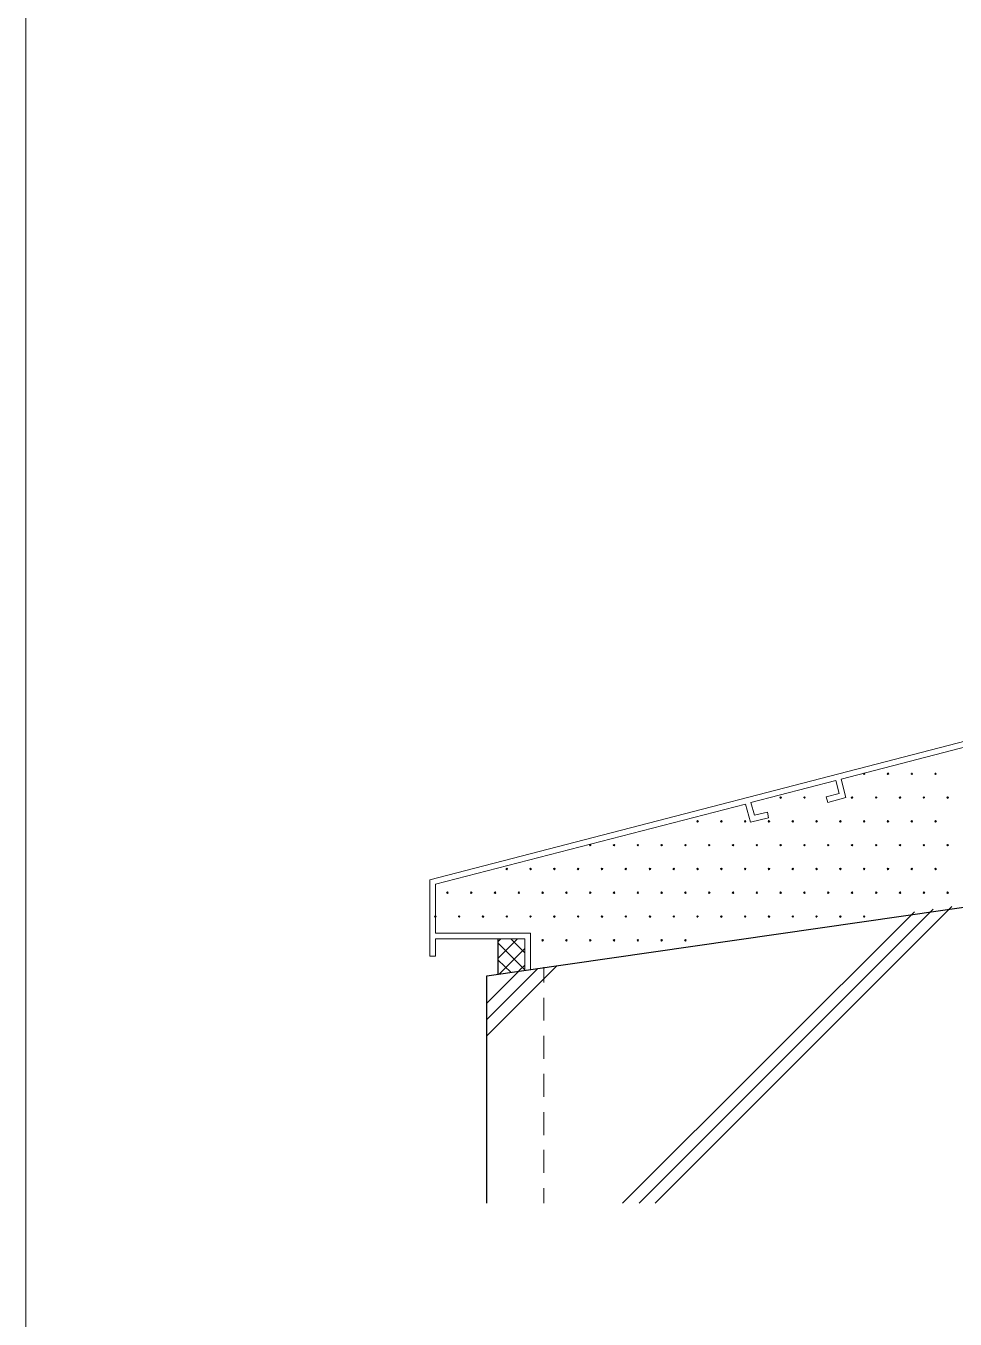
# Model space of a CAD drawing. Header units: millimetres. Extents: x 0 to 420, y 0 to 297.
# Drawn here: x 0.2 to 48.9, y 108.4 to 176.3 of the extents above; entities that cross this region are included whole.
import ezdxf

# ---------------------------------------------------------------- set-up
doc = ezdxf.new("R2010")
doc.units = ezdxf.units.MM

msp = doc.modelspace()

# ---------------------------------------------------------------- hatches: boundary and pattern name
for points in [[(44.175, 137.033), (44.154, 137.012), (44.132, 136.991), (44.154, 136.969), (44.175, 136.948), (44.196, 136.969), (44.217, 136.991), (44.196, 137.012), (44.175, 137.033)], [(45.424, 137.033), (45.403, 137.012), (45.381, 136.991), (45.403, 136.969), (45.424, 136.948), (45.445, 136.969), (45.466, 136.991), (45.445, 137.012), (45.424, 137.033)], [(46.673, 137.033), (46.651, 137.012), (46.63, 136.991), (46.651, 136.969), (46.673, 136.948), (46.694, 136.969), (46.715, 136.991), (46.694, 137.012), (46.673, 137.033)], [(47.921, 137.033), (47.9, 137.012), (47.879, 136.991), (47.9, 136.969), (47.921, 136.948), (47.943, 136.969), (47.964, 136.991), (47.943, 137.012), (47.921, 137.033)], [(39.793, 135.784), (39.772, 135.763), (39.751, 135.742), (39.772, 135.721), (39.793, 135.7), (39.814, 135.721), (39.836, 135.742), (39.814, 135.763), (39.793, 135.784)], [(41.042, 135.784), (41.021, 135.763), (41, 135.742), (41.021, 135.721), (41.042, 135.7), (41.063, 135.721), (41.085, 135.742), (41.063, 135.763), (41.042, 135.784)], [(43.54, 135.784), (43.519, 135.763), (43.498, 135.742), (43.519, 135.721), (43.54, 135.7), (43.561, 135.721), (43.582, 135.742), (43.561, 135.763), (43.54, 135.784)], [(44.81, 135.784), (44.789, 135.763), (44.768, 135.742), (44.789, 135.721), (44.81, 135.7), (44.831, 135.721), (44.852, 135.742), (44.831, 135.763), (44.81, 135.784)], [(46.059, 135.784), (46.037, 135.763), (46.016, 135.742), (46.037, 135.721), (46.059, 135.7), (46.08, 135.721), (46.101, 135.742), (46.08, 135.763), (46.059, 135.784)], [(47.307, 135.784), (47.286, 135.763), (47.265, 135.742), (47.286, 135.721), (47.307, 135.7), (47.329, 135.721), (47.35, 135.742), (47.329, 135.763), (47.307, 135.784)], [(48.556, 135.784), (48.535, 135.763), (48.514, 135.742), (48.535, 135.721), (48.556, 135.7), (48.578, 135.721), (48.599, 135.742), (48.578, 135.763), (48.556, 135.784)], [(35.433, 134.535), (35.412, 134.514), (35.391, 134.493), (35.412, 134.472), (35.433, 134.451), (35.454, 134.472), (35.475, 134.493), (35.454, 134.514), (35.433, 134.535)], [(36.682, 134.535), (36.661, 134.514), (36.639, 134.493), (36.661, 134.472), (36.682, 134.451), (36.703, 134.472), (36.724, 134.493), (36.703, 134.514), (36.682, 134.535)], [(37.931, 134.535), (37.91, 134.514), (37.888, 134.493), (37.91, 134.472), (37.931, 134.451), (37.952, 134.472), (37.973, 134.493), (37.952, 134.514), (37.931, 134.535)], [(39.18, 134.535), (39.158, 134.514), (39.137, 134.493), (39.158, 134.472), (39.18, 134.451), (39.201, 134.472), (39.222, 134.493), (39.201, 134.514), (39.18, 134.535)], [(40.428, 134.535), (40.407, 134.514), (40.386, 134.493), (40.407, 134.472), (40.428, 134.451), (40.45, 134.472), (40.471, 134.493), (40.45, 134.514), (40.428, 134.535)], [(41.677, 134.535), (41.656, 134.514), (41.635, 134.493), (41.656, 134.472), (41.677, 134.451), (41.698, 134.472), (41.72, 134.493), (41.698, 134.514), (41.677, 134.535)], [(42.926, 134.535), (42.905, 134.514), (42.884, 134.493), (42.905, 134.472), (42.926, 134.451), (42.947, 134.472), (42.968, 134.493), (42.947, 134.514), (42.926, 134.535)], [(44.175, 134.535), (44.154, 134.514), (44.132, 134.493), (44.154, 134.472), (44.175, 134.451), (44.196, 134.472), (44.217, 134.493), (44.196, 134.514), (44.175, 134.535)], [(45.424, 134.535), (45.403, 134.514), (45.381, 134.493), (45.403, 134.472), (45.424, 134.451), (45.445, 134.472), (45.466, 134.493), (45.445, 134.514), (45.424, 134.535)], [(46.673, 134.535), (46.651, 134.514), (46.63, 134.493), (46.651, 134.472), (46.673, 134.451), (46.694, 134.472), (46.715, 134.493), (46.694, 134.514), (46.673, 134.535)], [(47.921, 134.535), (47.9, 134.514), (47.879, 134.493), (47.9, 134.472), (47.921, 134.451), (47.943, 134.472), (47.964, 134.493), (47.943, 134.514), (47.921, 134.535)], [(29.803, 133.286), (29.782, 133.265), (29.76, 133.244), (29.782, 133.223), (29.803, 133.202), (29.824, 133.223), (29.845, 133.244), (29.824, 133.265), (29.803, 133.286)], [(31.052, 133.286), (31.03, 133.265), (31.009, 133.244), (31.03, 133.223), (31.052, 133.202), (31.073, 133.223), (31.094, 133.244), (31.073, 133.265), (31.052, 133.286)], [(32.3, 133.286), (32.279, 133.265), (32.258, 133.244), (32.279, 133.223), (32.3, 133.202), (32.321, 133.223), (32.343, 133.244), (32.321, 133.265), (32.3, 133.286)], [(33.549, 133.286), (33.528, 133.265), (33.507, 133.244), (33.528, 133.223), (33.549, 133.202), (33.57, 133.223), (33.591, 133.244), (33.57, 133.265), (33.549, 133.286)], [(34.798, 133.286), (34.777, 133.265), (34.756, 133.244), (34.777, 133.223), (34.798, 133.202), (34.819, 133.223), (34.84, 133.244), (34.819, 133.265), (34.798, 133.286)], [(36.047, 133.286), (36.026, 133.265), (36.005, 133.244), (36.026, 133.223), (36.047, 133.202), (36.068, 133.223), (36.089, 133.244), (36.068, 133.265), (36.047, 133.286)], [(37.296, 133.286), (37.275, 133.265), (37.253, 133.244), (37.275, 133.223), (37.296, 133.202), (37.317, 133.223), (37.338, 133.244), (37.317, 133.265), (37.296, 133.286)], [(38.545, 133.286), (38.523, 133.265), (38.502, 133.244), (38.523, 133.223), (38.545, 133.202), (38.566, 133.223), (38.587, 133.244), (38.566, 133.265), (38.545, 133.286)], [(39.793, 133.286), (39.772, 133.265), (39.751, 133.244), (39.772, 133.223), (39.793, 133.202), (39.814, 133.223), (39.836, 133.244), (39.814, 133.265), (39.793, 133.286)], [(41.042, 133.286), (41.021, 133.265), (41, 133.244), (41.021, 133.223), (41.042, 133.202), (41.063, 133.223), (41.085, 133.244), (41.063, 133.265), (41.042, 133.286)], [(42.291, 133.286), (42.27, 133.265), (42.249, 133.244), (42.27, 133.223), (42.291, 133.202), (42.312, 133.223), (42.333, 133.244), (42.312, 133.265), (42.291, 133.286)], [(43.54, 133.286), (43.519, 133.265), (43.498, 133.244), (43.519, 133.223), (43.54, 133.202), (43.561, 133.223), (43.582, 133.244), (43.561, 133.265), (43.54, 133.286)], [(44.81, 133.286), (44.789, 133.265), (44.768, 133.244), (44.789, 133.223), (44.81, 133.202), (44.831, 133.223), (44.852, 133.244), (44.831, 133.265), (44.81, 133.286)], [(46.059, 133.286), (46.037, 133.265), (46.016, 133.244), (46.037, 133.223), (46.059, 133.202), (46.08, 133.223), (46.101, 133.244), (46.08, 133.265), (46.059, 133.286)], [(47.307, 133.286), (47.286, 133.265), (47.265, 133.244), (47.286, 133.223), (47.307, 133.202), (47.329, 133.223), (47.35, 133.244), (47.329, 133.265), (47.307, 133.286)], [(48.556, 133.286), (48.535, 133.265), (48.514, 133.244), (48.535, 133.223), (48.556, 133.202), (48.578, 133.223), (48.599, 133.244), (48.578, 133.265), (48.556, 133.286)], [(25.421, 132.038), (25.4, 132.017), (25.379, 131.995), (25.4, 131.974), (25.421, 131.953), (25.442, 131.974), (25.464, 131.995), (25.442, 132.017), (25.421, 132.038)], [(26.67, 132.038), (26.649, 132.017), (26.628, 131.995), (26.649, 131.974), (26.67, 131.953), (26.691, 131.974), (26.712, 131.995), (26.691, 132.017), (26.67, 132.038)], [(27.919, 132.038), (27.898, 132.017), (27.877, 131.995), (27.898, 131.974), (27.919, 131.953), (27.94, 131.974), (27.961, 131.995), (27.94, 132.017), (27.919, 132.038)], [(29.168, 132.038), (29.146, 132.017), (29.125, 131.995), (29.146, 131.974), (29.168, 131.953), (29.189, 131.974), (29.21, 131.995), (29.189, 132.017), (29.168, 132.038)], [(30.416, 132.038), (30.395, 132.017), (30.374, 131.995), (30.395, 131.974), (30.416, 131.953), (30.438, 131.974), (30.459, 131.995), (30.438, 132.017), (30.416, 132.038)], [(31.665, 132.038), (31.644, 132.017), (31.623, 131.995), (31.644, 131.974), (31.665, 131.953), (31.687, 131.974), (31.708, 131.995), (31.687, 132.017), (31.665, 132.038)], [(32.935, 132.038), (32.914, 132.017), (32.893, 131.995), (32.914, 131.974), (32.935, 131.953), (32.957, 131.974), (32.978, 131.995), (32.957, 132.017), (32.935, 132.038)], [(34.184, 132.038), (34.163, 132.017), (34.142, 131.995), (34.163, 131.974), (34.184, 131.953), (34.205, 131.974), (34.227, 131.995), (34.205, 132.017), (34.184, 132.038)], [(35.433, 132.038), (35.412, 132.017), (35.391, 131.995), (35.412, 131.974), (35.433, 131.953), (35.454, 131.974), (35.475, 131.995), (35.454, 132.017), (35.433, 132.038)], [(36.682, 132.038), (36.661, 132.017), (36.639, 131.995), (36.661, 131.974), (36.682, 131.953), (36.703, 131.974), (36.724, 131.995), (36.703, 132.017), (36.682, 132.038)], [(37.931, 132.038), (37.91, 132.017), (37.888, 131.995), (37.91, 131.974), (37.931, 131.953), (37.952, 131.974), (37.973, 131.995), (37.952, 132.017), (37.931, 132.038)], [(39.18, 132.038), (39.158, 132.017), (39.137, 131.995), (39.158, 131.974), (39.18, 131.953), (39.201, 131.974), (39.222, 131.995), (39.201, 132.017), (39.18, 132.038)], [(40.428, 132.038), (40.407, 132.017), (40.386, 131.995), (40.407, 131.974), (40.428, 131.953), (40.45, 131.974), (40.471, 131.995), (40.45, 132.017), (40.428, 132.038)], [(41.677, 132.038), (41.656, 132.017), (41.635, 131.995), (41.656, 131.974), (41.677, 131.953), (41.698, 131.974), (41.72, 131.995), (41.698, 132.017), (41.677, 132.038)], [(42.926, 132.038), (42.905, 132.017), (42.884, 131.995), (42.905, 131.974), (42.926, 131.953), (42.947, 131.974), (42.968, 131.995), (42.947, 132.017), (42.926, 132.038)], [(44.175, 132.038), (44.154, 132.017), (44.132, 131.995), (44.154, 131.974), (44.175, 131.953), (44.196, 131.974), (44.217, 131.995), (44.196, 132.017), (44.175, 132.038)], [(45.424, 132.038), (45.403, 132.017), (45.381, 131.995), (45.403, 131.974), (45.424, 131.953), (45.445, 131.974), (45.466, 131.995), (45.445, 132.017), (45.424, 132.038)], [(46.673, 132.038), (46.651, 132.017), (46.63, 131.995), (46.651, 131.974), (46.673, 131.953), (46.694, 131.974), (46.715, 131.995), (46.694, 132.017), (46.673, 132.038)], [(47.921, 132.038), (47.9, 132.017), (47.879, 131.995), (47.9, 131.974), (47.921, 131.953), (47.943, 131.974), (47.964, 131.995), (47.943, 132.017), (47.921, 132.038)], [(22.31, 130.789), (22.289, 130.768), (22.267, 130.746), (22.289, 130.725), (22.31, 130.704), (22.331, 130.725), (22.352, 130.746), (22.331, 130.768), (22.31, 130.789)], [(23.559, 130.789), (23.537, 130.768), (23.516, 130.746), (23.537, 130.725), (23.559, 130.704), (23.58, 130.725), (23.601, 130.746), (23.58, 130.768), (23.559, 130.789)], [(24.807, 130.789), (24.786, 130.768), (24.765, 130.746), (24.786, 130.725), (24.807, 130.704), (24.829, 130.725), (24.85, 130.746), (24.829, 130.768), (24.807, 130.789)], [(26.056, 130.789), (26.035, 130.768), (26.014, 130.746), (26.035, 130.725), (26.056, 130.704), (26.077, 130.725), (26.098, 130.746), (26.077, 130.768), (26.056, 130.789)], [(27.305, 130.789), (27.284, 130.768), (27.263, 130.746), (27.284, 130.725), (27.305, 130.704), (27.326, 130.725), (27.347, 130.746), (27.326, 130.768), (27.305, 130.789)], [(28.554, 130.789), (28.533, 130.768), (28.512, 130.746), (28.533, 130.725), (28.554, 130.704), (28.575, 130.725), (28.596, 130.746), (28.575, 130.768), (28.554, 130.789)], [(29.803, 130.789), (29.782, 130.768), (29.76, 130.746), (29.782, 130.725), (29.803, 130.704), (29.824, 130.725), (29.845, 130.746), (29.824, 130.768), (29.803, 130.789)], [(31.052, 130.789), (31.03, 130.768), (31.009, 130.746), (31.03, 130.725), (31.052, 130.704), (31.073, 130.725), (31.094, 130.746), (31.073, 130.768), (31.052, 130.789)], [(32.3, 130.789), (32.279, 130.768), (32.258, 130.746), (32.279, 130.725), (32.3, 130.704), (32.321, 130.725), (32.343, 130.746), (32.321, 130.768), (32.3, 130.789)], [(33.549, 130.789), (33.528, 130.768), (33.507, 130.746), (33.528, 130.725), (33.549, 130.704), (33.57, 130.725), (33.591, 130.746), (33.57, 130.768), (33.549, 130.789)], [(34.798, 130.789), (34.777, 130.768), (34.756, 130.746), (34.777, 130.725), (34.798, 130.704), (34.819, 130.725), (34.84, 130.746), (34.819, 130.768), (34.798, 130.789)], [(36.047, 130.789), (36.026, 130.768), (36.005, 130.746), (36.026, 130.725), (36.047, 130.704), (36.068, 130.725), (36.089, 130.746), (36.068, 130.768), (36.047, 130.789)], [(37.296, 130.789), (37.275, 130.768), (37.253, 130.746), (37.275, 130.725), (37.296, 130.704), (37.317, 130.725), (37.338, 130.746), (37.317, 130.768), (37.296, 130.789)], [(38.545, 130.789), (38.523, 130.768), (38.502, 130.746), (38.523, 130.725), (38.545, 130.704), (38.566, 130.725), (38.587, 130.746), (38.566, 130.768), (38.545, 130.789)], [(39.793, 130.789), (39.772, 130.768), (39.751, 130.746), (39.772, 130.725), (39.793, 130.704), (39.814, 130.725), (39.836, 130.746), (39.814, 130.768), (39.793, 130.789)], [(41.042, 130.789), (41.021, 130.768), (41, 130.746), (41.021, 130.725), (41.042, 130.704), (41.063, 130.725), (41.085, 130.746), (41.063, 130.768), (41.042, 130.789)], [(42.291, 130.789), (42.27, 130.768), (42.249, 130.746), (42.27, 130.725), (42.291, 130.704), (42.312, 130.725), (42.333, 130.746), (42.312, 130.768), (42.291, 130.789)], [(43.54, 130.789), (43.519, 130.768), (43.498, 130.746), (43.519, 130.725), (43.54, 130.704), (43.561, 130.725), (43.582, 130.746), (43.561, 130.768), (43.54, 130.789)], [(44.81, 130.789), (44.789, 130.768), (44.768, 130.746), (44.789, 130.725), (44.81, 130.704), (44.831, 130.725), (44.852, 130.746), (44.831, 130.768), (44.81, 130.789)], [(46.059, 130.789), (46.037, 130.768), (46.016, 130.746), (46.037, 130.725), (46.059, 130.704), (46.08, 130.725), (46.101, 130.746), (46.08, 130.768), (46.059, 130.789)], [(47.307, 130.789), (47.286, 130.768), (47.265, 130.746), (47.286, 130.725), (47.307, 130.704), (47.329, 130.725), (47.35, 130.746), (47.329, 130.768), (47.307, 130.789)], [(48.556, 130.789), (48.535, 130.768), (48.514, 130.746), (48.535, 130.725), (48.556, 130.704), (48.578, 130.725), (48.599, 130.746), (48.578, 130.768), (48.556, 130.789)], [(21.675, 129.54), (21.654, 129.519), (21.632, 129.498), (21.654, 129.476), (21.675, 129.455), (21.696, 129.476), (21.717, 129.498), (21.696, 129.519), (21.675, 129.54)], [(22.923, 129.54), (22.902, 129.519), (22.881, 129.498), (22.902, 129.476), (22.923, 129.455), (22.945, 129.476), (22.966, 129.498), (22.945, 129.519), (22.923, 129.54)], [(24.172, 129.54), (24.151, 129.519), (24.13, 129.498), (24.151, 129.476), (24.172, 129.455), (24.194, 129.476), (24.215, 129.498), (24.194, 129.519), (24.172, 129.54)], [(25.421, 129.54), (25.4, 129.519), (25.379, 129.498), (25.4, 129.476), (25.421, 129.455), (25.442, 129.476), (25.464, 129.498), (25.442, 129.519), (25.421, 129.54)], [(26.67, 129.54), (26.649, 129.519), (26.628, 129.498), (26.649, 129.476), (26.67, 129.455), (26.691, 129.476), (26.712, 129.498), (26.691, 129.519), (26.67, 129.54)], [(27.919, 129.54), (27.898, 129.519), (27.877, 129.498), (27.898, 129.476), (27.919, 129.455), (27.94, 129.476), (27.961, 129.498), (27.94, 129.519), (27.919, 129.54)], [(29.168, 129.54), (29.146, 129.519), (29.125, 129.498), (29.146, 129.476), (29.168, 129.455), (29.189, 129.476), (29.21, 129.498), (29.189, 129.519), (29.168, 129.54)], [(30.416, 129.54), (30.395, 129.519), (30.374, 129.498), (30.395, 129.476), (30.416, 129.455), (30.438, 129.476), (30.459, 129.498), (30.438, 129.519), (30.416, 129.54)], [(31.665, 129.54), (31.644, 129.519), (31.623, 129.498), (31.644, 129.476), (31.665, 129.455), (31.687, 129.476), (31.708, 129.498), (31.687, 129.519), (31.665, 129.54)], [(32.935, 129.54), (32.914, 129.519), (32.893, 129.498), (32.914, 129.476), (32.935, 129.455), (32.957, 129.476), (32.978, 129.498), (32.957, 129.519), (32.935, 129.54)], [(34.184, 129.54), (34.163, 129.519), (34.142, 129.498), (34.163, 129.476), (34.184, 129.455), (34.205, 129.476), (34.227, 129.498), (34.205, 129.519), (34.184, 129.54)], [(35.433, 129.54), (35.412, 129.519), (35.391, 129.498), (35.412, 129.476), (35.433, 129.455), (35.454, 129.476), (35.475, 129.498), (35.454, 129.519), (35.433, 129.54)], [(36.682, 129.54), (36.661, 129.519), (36.639, 129.498), (36.661, 129.476), (36.682, 129.455), (36.703, 129.476), (36.724, 129.498), (36.703, 129.519), (36.682, 129.54)], [(37.931, 129.54), (37.91, 129.519), (37.888, 129.498), (37.91, 129.476), (37.931, 129.455), (37.952, 129.476), (37.973, 129.498), (37.952, 129.519), (37.931, 129.54)], [(39.18, 129.54), (39.158, 129.519), (39.137, 129.498), (39.158, 129.476), (39.18, 129.455), (39.201, 129.476), (39.222, 129.498), (39.201, 129.519), (39.18, 129.54)], [(40.428, 129.54), (40.407, 129.519), (40.386, 129.498), (40.407, 129.476), (40.428, 129.455), (40.45, 129.476), (40.471, 129.498), (40.45, 129.519), (40.428, 129.54)], [(41.677, 129.54), (41.656, 129.519), (41.635, 129.498), (41.656, 129.476), (41.677, 129.455), (41.698, 129.476), (41.72, 129.498), (41.698, 129.519), (41.677, 129.54)], [(42.926, 129.54), (42.905, 129.519), (42.884, 129.498), (42.905, 129.476), (42.926, 129.455), (42.947, 129.476), (42.968, 129.498), (42.947, 129.519), (42.926, 129.54)], [(44.175, 129.54), (44.154, 129.519), (44.132, 129.498), (44.154, 129.476), (44.175, 129.455), (44.196, 129.476), (44.217, 129.498), (44.196, 129.519), (44.175, 129.54)], [(27.305, 128.291), (27.284, 128.27), (27.263, 128.249), (27.284, 128.228), (27.305, 128.206), (27.326, 128.228), (27.347, 128.249), (27.326, 128.27), (27.305, 128.291)], [(28.554, 128.291), (28.533, 128.27), (28.512, 128.249), (28.533, 128.228), (28.554, 128.206), (28.575, 128.228), (28.596, 128.249), (28.575, 128.27), (28.554, 128.291)], [(29.803, 128.291), (29.782, 128.27), (29.76, 128.249), (29.782, 128.228), (29.803, 128.206), (29.824, 128.228), (29.845, 128.249), (29.824, 128.27), (29.803, 128.291)], [(31.052, 128.291), (31.03, 128.27), (31.009, 128.249), (31.03, 128.228), (31.052, 128.206), (31.073, 128.228), (31.094, 128.249), (31.073, 128.27), (31.052, 128.291)], [(32.3, 128.291), (32.279, 128.27), (32.258, 128.249), (32.279, 128.228), (32.3, 128.206), (32.321, 128.228), (32.343, 128.249), (32.321, 128.27), (32.3, 128.291)], [(33.549, 128.291), (33.528, 128.27), (33.507, 128.249), (33.528, 128.228), (33.549, 128.206), (33.57, 128.228), (33.591, 128.249), (33.57, 128.27), (33.549, 128.291)], [(34.798, 128.291), (34.777, 128.27), (34.756, 128.249), (34.777, 128.228), (34.798, 128.206), (34.819, 128.228), (34.84, 128.249), (34.819, 128.27), (34.798, 128.291)]]:
    msp.add_hatch(color=7).paths.add_polyline_path(points)

# ---------------------------------------------------------------- linework, layer by layer
at = {"lineweight": 13}
msp.add_lwpolyline([(0.191, 0), (0.191, 296.968), (420.158, 296.968), (420.158, 0)], close=True, dxfattribs=at)
for points in [[(21.378, 131.424), (53.382, 139.721)], [(43.222, 135.742), (42.968, 136.715), (53.679, 139.488)], [(37.952, 135.403), (38.206, 134.451), (39.158, 134.683), (39.095, 134.98), (38.418, 134.81), (38.227, 135.488), (42.693, 136.631)], [(43.222, 135.742), (42.27, 135.488), (42.185, 135.784), (42.862, 135.954), (42.693, 136.631)], [(21.675, 131.191), (37.952, 135.403)], [(21.378, 127.423), (21.378, 131.424)], [(21.675, 128.63), (21.675, 131.191)], [(31.496, 114.448), (46.821, 129.752)], [(32.364, 114.448), (47.794, 129.879)], [(33.211, 114.448), (48.768, 130.027)], [(21.378, 127.423), (21.675, 127.423), (21.675, 128.333), (26.374, 128.333)], [(21.675, 128.63), (26.67, 128.63)], [(24.977, 128.185), (25.104, 128.333)], [(24.977, 127.317), (25.993, 128.333)], [(26.374, 127.593), (25.633, 128.333)], [(26.374, 126.683), (26.374, 128.333)], [(26.67, 126.725), (26.67, 128.63)], [(26.374, 126.704), (24.977, 128.101)], [(25.04, 126.492), (26.374, 127.825)], [(25.633, 126.577), (24.977, 127.212)], [(24.384, 123.232), (28.046, 126.915)], [(24.384, 124.1), (27.051, 126.767)], [(24.384, 124.947), (26.077, 126.64)], [(26.056, 126.64), (26.374, 126.936)], [(27.369, 126.026), (27.369, 126.831)], [(27.369, 124.037), (27.369, 125.222)], [(27.369, 122.026), (27.369, 123.232)], [(27.369, 120.036), (27.369, 121.243)], [(27.369, 118.025), (27.369, 119.232)], [(27.369, 116.036), (27.369, 117.242)], [(27.369, 114.448), (27.369, 115.231)]]:
    msp.add_lwpolyline(points, dxfattribs=at)
at = {"lineweight": 0}
for points in [[(44.175, 137.033), (44.154, 137.012), (44.132, 136.991), (44.154, 136.969), (44.175, 136.948), (44.196, 136.969), (44.217, 136.991), (44.196, 137.012)], [(45.424, 137.033), (45.403, 137.012), (45.381, 136.991), (45.403, 136.969), (45.424, 136.948), (45.445, 136.969), (45.466, 136.991), (45.445, 137.012)], [(46.673, 137.033), (46.651, 137.012), (46.63, 136.991), (46.651, 136.969), (46.673, 136.948), (46.694, 136.969), (46.715, 136.991), (46.694, 137.012)], [(47.921, 137.033), (47.9, 137.012), (47.879, 136.991), (47.9, 136.969), (47.921, 136.948), (47.943, 136.969), (47.964, 136.991), (47.943, 137.012)], [(39.793, 135.784), (39.772, 135.763), (39.751, 135.742), (39.772, 135.721), (39.793, 135.7), (39.814, 135.721), (39.836, 135.742), (39.814, 135.763)], [(41.042, 135.784), (41.021, 135.763), (41, 135.742), (41.021, 135.721), (41.042, 135.7), (41.063, 135.721), (41.085, 135.742), (41.063, 135.763)], [(43.54, 135.784), (43.519, 135.763), (43.498, 135.742), (43.519, 135.721), (43.54, 135.7), (43.561, 135.721), (43.582, 135.742), (43.561, 135.763)], [(44.81, 135.784), (44.789, 135.763), (44.768, 135.742), (44.789, 135.721), (44.81, 135.7), (44.831, 135.721), (44.852, 135.742), (44.831, 135.763)], [(46.059, 135.784), (46.037, 135.763), (46.016, 135.742), (46.037, 135.721), (46.059, 135.7), (46.08, 135.721), (46.101, 135.742), (46.08, 135.763)], [(47.307, 135.784), (47.286, 135.763), (47.265, 135.742), (47.286, 135.721), (47.307, 135.7), (47.329, 135.721), (47.35, 135.742), (47.329, 135.763)], [(48.556, 135.784), (48.535, 135.763), (48.514, 135.742), (48.535, 135.721), (48.556, 135.7), (48.578, 135.721), (48.599, 135.742), (48.578, 135.763)], [(35.433, 134.535), (35.412, 134.514), (35.391, 134.493), (35.412, 134.472), (35.433, 134.451), (35.454, 134.472), (35.475, 134.493), (35.454, 134.514)], [(36.682, 134.535), (36.661, 134.514), (36.639, 134.493), (36.661, 134.472), (36.682, 134.451), (36.703, 134.472), (36.724, 134.493), (36.703, 134.514)], [(37.931, 134.535), (37.91, 134.514), (37.888, 134.493), (37.91, 134.472), (37.931, 134.451), (37.952, 134.472), (37.973, 134.493), (37.952, 134.514)], [(39.18, 134.535), (39.158, 134.514), (39.137, 134.493), (39.158, 134.472), (39.18, 134.451), (39.201, 134.472), (39.222, 134.493), (39.201, 134.514)], [(40.428, 134.535), (40.407, 134.514), (40.386, 134.493), (40.407, 134.472), (40.428, 134.451), (40.45, 134.472), (40.471, 134.493), (40.45, 134.514)], [(41.677, 134.535), (41.656, 134.514), (41.635, 134.493), (41.656, 134.472), (41.677, 134.451), (41.698, 134.472), (41.72, 134.493), (41.698, 134.514)], [(42.926, 134.535), (42.905, 134.514), (42.884, 134.493), (42.905, 134.472), (42.926, 134.451), (42.947, 134.472), (42.968, 134.493), (42.947, 134.514)], [(44.175, 134.535), (44.154, 134.514), (44.132, 134.493), (44.154, 134.472), (44.175, 134.451), (44.196, 134.472), (44.217, 134.493), (44.196, 134.514)], [(45.424, 134.535), (45.403, 134.514), (45.381, 134.493), (45.403, 134.472), (45.424, 134.451), (45.445, 134.472), (45.466, 134.493), (45.445, 134.514)], [(46.673, 134.535), (46.651, 134.514), (46.63, 134.493), (46.651, 134.472), (46.673, 134.451), (46.694, 134.472), (46.715, 134.493), (46.694, 134.514)], [(47.921, 134.535), (47.9, 134.514), (47.879, 134.493), (47.9, 134.472), (47.921, 134.451), (47.943, 134.472), (47.964, 134.493), (47.943, 134.514)], [(29.803, 133.286), (29.782, 133.265), (29.76, 133.244), (29.782, 133.223), (29.803, 133.202), (29.824, 133.223), (29.845, 133.244), (29.824, 133.265)], [(31.052, 133.286), (31.03, 133.265), (31.009, 133.244), (31.03, 133.223), (31.052, 133.202), (31.073, 133.223), (31.094, 133.244), (31.073, 133.265)], [(32.3, 133.286), (32.279, 133.265), (32.258, 133.244), (32.279, 133.223), (32.3, 133.202), (32.321, 133.223), (32.343, 133.244), (32.321, 133.265)], [(33.549, 133.286), (33.528, 133.265), (33.507, 133.244), (33.528, 133.223), (33.549, 133.202), (33.57, 133.223), (33.591, 133.244), (33.57, 133.265)], [(34.798, 133.286), (34.777, 133.265), (34.756, 133.244), (34.777, 133.223), (34.798, 133.202), (34.819, 133.223), (34.84, 133.244), (34.819, 133.265)], [(36.047, 133.286), (36.026, 133.265), (36.005, 133.244), (36.026, 133.223), (36.047, 133.202), (36.068, 133.223), (36.089, 133.244), (36.068, 133.265)], [(37.296, 133.286), (37.275, 133.265), (37.253, 133.244), (37.275, 133.223), (37.296, 133.202), (37.317, 133.223), (37.338, 133.244), (37.317, 133.265)], [(38.545, 133.286), (38.523, 133.265), (38.502, 133.244), (38.523, 133.223), (38.545, 133.202), (38.566, 133.223), (38.587, 133.244), (38.566, 133.265)], [(39.793, 133.286), (39.772, 133.265), (39.751, 133.244), (39.772, 133.223), (39.793, 133.202), (39.814, 133.223), (39.836, 133.244), (39.814, 133.265)], [(41.042, 133.286), (41.021, 133.265), (41, 133.244), (41.021, 133.223), (41.042, 133.202), (41.063, 133.223), (41.085, 133.244), (41.063, 133.265)], [(42.291, 133.286), (42.27, 133.265), (42.249, 133.244), (42.27, 133.223), (42.291, 133.202), (42.312, 133.223), (42.333, 133.244), (42.312, 133.265)], [(43.54, 133.286), (43.519, 133.265), (43.498, 133.244), (43.519, 133.223), (43.54, 133.202), (43.561, 133.223), (43.582, 133.244), (43.561, 133.265)], [(44.81, 133.286), (44.789, 133.265), (44.768, 133.244), (44.789, 133.223), (44.81, 133.202), (44.831, 133.223), (44.852, 133.244), (44.831, 133.265)], [(46.059, 133.286), (46.037, 133.265), (46.016, 133.244), (46.037, 133.223), (46.059, 133.202), (46.08, 133.223), (46.101, 133.244), (46.08, 133.265)], [(47.307, 133.286), (47.286, 133.265), (47.265, 133.244), (47.286, 133.223), (47.307, 133.202), (47.329, 133.223), (47.35, 133.244), (47.329, 133.265)], [(48.556, 133.286), (48.535, 133.265), (48.514, 133.244), (48.535, 133.223), (48.556, 133.202), (48.578, 133.223), (48.599, 133.244), (48.578, 133.265)], [(25.421, 132.038), (25.4, 132.017), (25.379, 131.995), (25.4, 131.974), (25.421, 131.953), (25.442, 131.974), (25.464, 131.995), (25.442, 132.017)], [(26.67, 132.038), (26.649, 132.017), (26.628, 131.995), (26.649, 131.974), (26.67, 131.953), (26.691, 131.974), (26.712, 131.995), (26.691, 132.017)], [(27.919, 132.038), (27.898, 132.017), (27.877, 131.995), (27.898, 131.974), (27.919, 131.953), (27.94, 131.974), (27.961, 131.995), (27.94, 132.017)], [(29.168, 132.038), (29.146, 132.017), (29.125, 131.995), (29.146, 131.974), (29.168, 131.953), (29.189, 131.974), (29.21, 131.995), (29.189, 132.017)], [(30.416, 132.038), (30.395, 132.017), (30.374, 131.995), (30.395, 131.974), (30.416, 131.953), (30.438, 131.974), (30.459, 131.995), (30.438, 132.017)], [(31.665, 132.038), (31.644, 132.017), (31.623, 131.995), (31.644, 131.974), (31.665, 131.953), (31.687, 131.974), (31.708, 131.995), (31.687, 132.017)], [(32.935, 132.038), (32.914, 132.017), (32.893, 131.995), (32.914, 131.974), (32.935, 131.953), (32.957, 131.974), (32.978, 131.995), (32.957, 132.017)], [(34.184, 132.038), (34.163, 132.017), (34.142, 131.995), (34.163, 131.974), (34.184, 131.953), (34.205, 131.974), (34.227, 131.995), (34.205, 132.017)], [(35.433, 132.038), (35.412, 132.017), (35.391, 131.995), (35.412, 131.974), (35.433, 131.953), (35.454, 131.974), (35.475, 131.995), (35.454, 132.017)], [(36.682, 132.038), (36.661, 132.017), (36.639, 131.995), (36.661, 131.974), (36.682, 131.953), (36.703, 131.974), (36.724, 131.995), (36.703, 132.017)], [(37.931, 132.038), (37.91, 132.017), (37.888, 131.995), (37.91, 131.974), (37.931, 131.953), (37.952, 131.974), (37.973, 131.995), (37.952, 132.017)], [(39.18, 132.038), (39.158, 132.017), (39.137, 131.995), (39.158, 131.974), (39.18, 131.953), (39.201, 131.974), (39.222, 131.995), (39.201, 132.017)], [(40.428, 132.038), (40.407, 132.017), (40.386, 131.995), (40.407, 131.974), (40.428, 131.953), (40.45, 131.974), (40.471, 131.995), (40.45, 132.017)], [(41.677, 132.038), (41.656, 132.017), (41.635, 131.995), (41.656, 131.974), (41.677, 131.953), (41.698, 131.974), (41.72, 131.995), (41.698, 132.017)], [(42.926, 132.038), (42.905, 132.017), (42.884, 131.995), (42.905, 131.974), (42.926, 131.953), (42.947, 131.974), (42.968, 131.995), (42.947, 132.017)], [(44.175, 132.038), (44.154, 132.017), (44.132, 131.995), (44.154, 131.974), (44.175, 131.953), (44.196, 131.974), (44.217, 131.995), (44.196, 132.017)], [(45.424, 132.038), (45.403, 132.017), (45.381, 131.995), (45.403, 131.974), (45.424, 131.953), (45.445, 131.974), (45.466, 131.995), (45.445, 132.017)], [(46.673, 132.038), (46.651, 132.017), (46.63, 131.995), (46.651, 131.974), (46.673, 131.953), (46.694, 131.974), (46.715, 131.995), (46.694, 132.017)], [(47.921, 132.038), (47.9, 132.017), (47.879, 131.995), (47.9, 131.974), (47.921, 131.953), (47.943, 131.974), (47.964, 131.995), (47.943, 132.017)], [(22.31, 130.789), (22.289, 130.768), (22.267, 130.746), (22.289, 130.725), (22.31, 130.704), (22.331, 130.725), (22.352, 130.746), (22.331, 130.768)], [(23.559, 130.789), (23.537, 130.768), (23.516, 130.746), (23.537, 130.725), (23.559, 130.704), (23.58, 130.725), (23.601, 130.746), (23.58, 130.768)], [(24.807, 130.789), (24.786, 130.768), (24.765, 130.746), (24.786, 130.725), (24.807, 130.704), (24.829, 130.725), (24.85, 130.746), (24.829, 130.768)], [(26.056, 130.789), (26.035, 130.768), (26.014, 130.746), (26.035, 130.725), (26.056, 130.704), (26.077, 130.725), (26.098, 130.746), (26.077, 130.768)], [(27.305, 130.789), (27.284, 130.768), (27.263, 130.746), (27.284, 130.725), (27.305, 130.704), (27.326, 130.725), (27.347, 130.746), (27.326, 130.768)], [(28.554, 130.789), (28.533, 130.768), (28.512, 130.746), (28.533, 130.725), (28.554, 130.704), (28.575, 130.725), (28.596, 130.746), (28.575, 130.768)], [(29.803, 130.789), (29.782, 130.768), (29.76, 130.746), (29.782, 130.725), (29.803, 130.704), (29.824, 130.725), (29.845, 130.746), (29.824, 130.768)], [(31.052, 130.789), (31.03, 130.768), (31.009, 130.746), (31.03, 130.725), (31.052, 130.704), (31.073, 130.725), (31.094, 130.746), (31.073, 130.768)], [(32.3, 130.789), (32.279, 130.768), (32.258, 130.746), (32.279, 130.725), (32.3, 130.704), (32.321, 130.725), (32.343, 130.746), (32.321, 130.768)], [(33.549, 130.789), (33.528, 130.768), (33.507, 130.746), (33.528, 130.725), (33.549, 130.704), (33.57, 130.725), (33.591, 130.746), (33.57, 130.768)], [(34.798, 130.789), (34.777, 130.768), (34.756, 130.746), (34.777, 130.725), (34.798, 130.704), (34.819, 130.725), (34.84, 130.746), (34.819, 130.768)], [(36.047, 130.789), (36.026, 130.768), (36.005, 130.746), (36.026, 130.725), (36.047, 130.704), (36.068, 130.725), (36.089, 130.746), (36.068, 130.768)], [(37.296, 130.789), (37.275, 130.768), (37.253, 130.746), (37.275, 130.725), (37.296, 130.704), (37.317, 130.725), (37.338, 130.746), (37.317, 130.768)], [(38.545, 130.789), (38.523, 130.768), (38.502, 130.746), (38.523, 130.725), (38.545, 130.704), (38.566, 130.725), (38.587, 130.746), (38.566, 130.768)], [(39.793, 130.789), (39.772, 130.768), (39.751, 130.746), (39.772, 130.725), (39.793, 130.704), (39.814, 130.725), (39.836, 130.746), (39.814, 130.768)], [(41.042, 130.789), (41.021, 130.768), (41, 130.746), (41.021, 130.725), (41.042, 130.704), (41.063, 130.725), (41.085, 130.746), (41.063, 130.768)], [(42.291, 130.789), (42.27, 130.768), (42.249, 130.746), (42.27, 130.725), (42.291, 130.704), (42.312, 130.725), (42.333, 130.746), (42.312, 130.768)], [(43.54, 130.789), (43.519, 130.768), (43.498, 130.746), (43.519, 130.725), (43.54, 130.704), (43.561, 130.725), (43.582, 130.746), (43.561, 130.768)], [(44.81, 130.789), (44.789, 130.768), (44.768, 130.746), (44.789, 130.725), (44.81, 130.704), (44.831, 130.725), (44.852, 130.746), (44.831, 130.768)], [(46.059, 130.789), (46.037, 130.768), (46.016, 130.746), (46.037, 130.725), (46.059, 130.704), (46.08, 130.725), (46.101, 130.746), (46.08, 130.768)], [(47.307, 130.789), (47.286, 130.768), (47.265, 130.746), (47.286, 130.725), (47.307, 130.704), (47.329, 130.725), (47.35, 130.746), (47.329, 130.768)], [(48.556, 130.789), (48.535, 130.768), (48.514, 130.746), (48.535, 130.725), (48.556, 130.704), (48.578, 130.725), (48.599, 130.746), (48.578, 130.768)], [(21.675, 129.54), (21.654, 129.519), (21.632, 129.498), (21.654, 129.476), (21.675, 129.455), (21.696, 129.476), (21.717, 129.498), (21.696, 129.519)], [(22.923, 129.54), (22.902, 129.519), (22.881, 129.498), (22.902, 129.476), (22.923, 129.455), (22.945, 129.476), (22.966, 129.498), (22.945, 129.519)], [(24.172, 129.54), (24.151, 129.519), (24.13, 129.498), (24.151, 129.476), (24.172, 129.455), (24.194, 129.476), (24.215, 129.498), (24.194, 129.519)], [(25.421, 129.54), (25.4, 129.519), (25.379, 129.498), (25.4, 129.476), (25.421, 129.455), (25.442, 129.476), (25.464, 129.498), (25.442, 129.519)], [(26.67, 129.54), (26.649, 129.519), (26.628, 129.498), (26.649, 129.476), (26.67, 129.455), (26.691, 129.476), (26.712, 129.498), (26.691, 129.519)], [(27.919, 129.54), (27.898, 129.519), (27.877, 129.498), (27.898, 129.476), (27.919, 129.455), (27.94, 129.476), (27.961, 129.498), (27.94, 129.519)], [(29.168, 129.54), (29.146, 129.519), (29.125, 129.498), (29.146, 129.476), (29.168, 129.455), (29.189, 129.476), (29.21, 129.498), (29.189, 129.519)], [(30.416, 129.54), (30.395, 129.519), (30.374, 129.498), (30.395, 129.476), (30.416, 129.455), (30.438, 129.476), (30.459, 129.498), (30.438, 129.519)], [(31.665, 129.54), (31.644, 129.519), (31.623, 129.498), (31.644, 129.476), (31.665, 129.455), (31.687, 129.476), (31.708, 129.498), (31.687, 129.519)], [(32.935, 129.54), (32.914, 129.519), (32.893, 129.498), (32.914, 129.476), (32.935, 129.455), (32.957, 129.476), (32.978, 129.498), (32.957, 129.519)], [(34.184, 129.54), (34.163, 129.519), (34.142, 129.498), (34.163, 129.476), (34.184, 129.455), (34.205, 129.476), (34.227, 129.498), (34.205, 129.519)], [(35.433, 129.54), (35.412, 129.519), (35.391, 129.498), (35.412, 129.476), (35.433, 129.455), (35.454, 129.476), (35.475, 129.498), (35.454, 129.519)], [(36.682, 129.54), (36.661, 129.519), (36.639, 129.498), (36.661, 129.476), (36.682, 129.455), (36.703, 129.476), (36.724, 129.498), (36.703, 129.519)], [(37.931, 129.54), (37.91, 129.519), (37.888, 129.498), (37.91, 129.476), (37.931, 129.455), (37.952, 129.476), (37.973, 129.498), (37.952, 129.519)], [(39.18, 129.54), (39.158, 129.519), (39.137, 129.498), (39.158, 129.476), (39.18, 129.455), (39.201, 129.476), (39.222, 129.498), (39.201, 129.519)], [(40.428, 129.54), (40.407, 129.519), (40.386, 129.498), (40.407, 129.476), (40.428, 129.455), (40.45, 129.476), (40.471, 129.498), (40.45, 129.519)], [(41.677, 129.54), (41.656, 129.519), (41.635, 129.498), (41.656, 129.476), (41.677, 129.455), (41.698, 129.476), (41.72, 129.498), (41.698, 129.519)], [(42.926, 129.54), (42.905, 129.519), (42.884, 129.498), (42.905, 129.476), (42.926, 129.455), (42.947, 129.476), (42.968, 129.498), (42.947, 129.519)], [(44.175, 129.54), (44.154, 129.519), (44.132, 129.498), (44.154, 129.476), (44.175, 129.455), (44.196, 129.476), (44.217, 129.498), (44.196, 129.519)], [(27.305, 128.291), (27.284, 128.27), (27.263, 128.249), (27.284, 128.228), (27.305, 128.206), (27.326, 128.228), (27.347, 128.249), (27.326, 128.27)], [(28.554, 128.291), (28.533, 128.27), (28.512, 128.249), (28.533, 128.228), (28.554, 128.206), (28.575, 128.228), (28.596, 128.249), (28.575, 128.27)], [(29.803, 128.291), (29.782, 128.27), (29.76, 128.249), (29.782, 128.228), (29.803, 128.206), (29.824, 128.228), (29.845, 128.249), (29.824, 128.27)], [(31.052, 128.291), (31.03, 128.27), (31.009, 128.249), (31.03, 128.228), (31.052, 128.206), (31.073, 128.228), (31.094, 128.249), (31.073, 128.27)], [(32.3, 128.291), (32.279, 128.27), (32.258, 128.249), (32.279, 128.228), (32.3, 128.206), (32.321, 128.228), (32.343, 128.249), (32.321, 128.27)], [(33.549, 128.291), (33.528, 128.27), (33.507, 128.249), (33.528, 128.228), (33.549, 128.206), (33.57, 128.228), (33.591, 128.249), (33.57, 128.27)], [(34.798, 128.291), (34.777, 128.27), (34.756, 128.249), (34.777, 128.228), (34.798, 128.206), (34.819, 128.228), (34.84, 128.249), (34.819, 128.27)]]:
    msp.add_lwpolyline(points, close=True, dxfattribs=at)
at = {"lineweight": 25}
for points in [[(24.384, 126.386), (65.786, 132.355)], [(24.384, 114.448), (24.384, 126.386)]]:
    msp.add_lwpolyline(points, dxfattribs=at)
at = {"lineweight": 30}
msp.add_lwpolyline([(24.977, 126.471), (24.977, 128.333)], dxfattribs=at)

doc.saveas('drawing.dxf')
